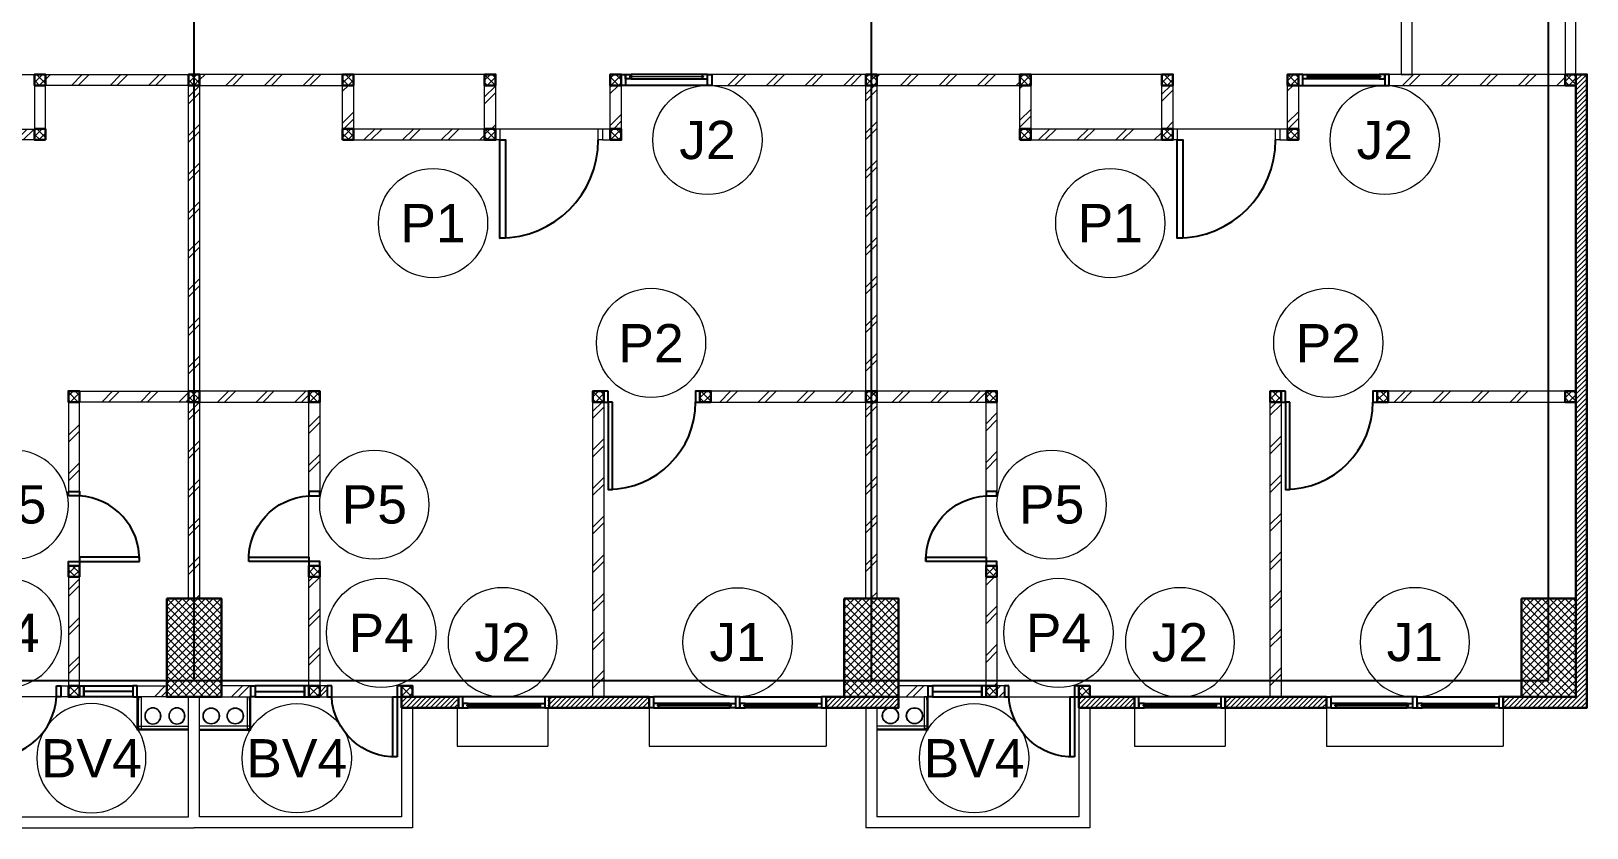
# Model space of a CAD drawing. Header units: millimetres. Extents: x -108 to 351, y -17 to 192.
# Drawn here: x 62.5 to 76.74, y 128.4 to 135.69 of the extents above; entities that cross this region are included whole.
import ezdxf
from ezdxf.enums import TextEntityAlignment as Align

# ---------------------------------------------------------------- set-up
doc = ezdxf.new("R2010")
doc.units = ezdxf.units.MM
for name, color, linetype, lineweight in [('ars', 11, 'Continuous', 0), ('KACA', 151, 'Continuous', 5), ('KOL', 1, 'Continuous', 30), ('KOLOM', 4, 'Continuous', 9), ('lan', 7, 'Continuous', 15), ('NOT', 7, 'Continuous', 20), ('tem', 5, 'Continuous', 20)]:
    doc.layers.add(name, color=color, linetype=linetype, lineweight=lineweight)
doc.layers.add('as', color=1, linetype='Continuous', plot=False)
doc.layers.add('Kusen', color=30, linetype='Continuous')
doc.styles.add('S', font='simplex', dxfattribs={"width": 0.75})
doc.styles.get("Standard").update_dxf_attribs({"font": 'arial.ttf'})
pattern_1 = [(225, (-485.678732, 382.849584), (0.0220970869, -0.0220970869), [])]
pattern_2 = [(45, (0, 0.395), (-0.1767767, 0.1767767), []), (45, (0.0625, 0.395), (-0.1767767, 0.1767767), [])]
pattern_3 = [(45, (-3e-06, 0.39064), (-0.1767767, 0.1767767), []), (45, (0.0625, 0.39064), (-0.1767767, 0.1767767), [])]
pattern_4 = [(45, (6.2, 0.395), (-0.1767767, 0.1767767), []), (45, (6.2625, 0.395), (-0.1767767, 0.1767767), [])]
pattern_5 = [(225, (-479.478732, 382.849584), (0.0220970869, -0.0220970869), [])]
pattern_6 = [(45, (6.19984, 0.395), (-0.1767767, 0.1767767), []), (45, (6.26234, 0.395), (-0.1767767, 0.1767767), [])]
pattern_7 = [(45, (6.19984, 0.395), (-0.1767767, 0.1767767), []), (45, (6.26234, 0.395), (-0.1767767, 0.1767767), [])]
pattern_8 = [(45, (6.2, 0.39064), (-0.1767767, 0.1767767), []), (45, (6.2625, 0.39064), (-0.1767767, 0.1767767), [])]
pattern_9 = [(45, (6.19616, 0.39064), (-0.1767767, 0.1767767), []), (45, (6.25866, 0.39064), (-0.1767767, 0.1767767), [])]
pattern_10 = [(45, (6.2, 0.39064), (-0.1767767, 0.1767767), []), (45, (6.2625, 0.39064), (-0.1767767, 0.1767767), [])]

# ---------------------------------------------------------------- blocks, each defined once
blk = doc.blocks.new('K 10.10')
at = {"layer": 'ars'}
h = blk.add_hatch(dxfattribs=at)
h.set_pattern_fill('_USER', color=256, scale=0.05, angle=45, double=1, pattern_type=0)
h.set_pattern_definition([(45, (0, 0), (-0.035355339, 0.035355339), []), (135, (0, 0), (-0.035355339, -0.035355339), [])])
h.paths.add_polyline_path([(1560.538, 1380.407), (1560.638, 1380.407), (1560.638, 1380.507), (1560.538, 1380.507)])
at = {"layer": 'KOL'}
blk.add_lwpolyline([(1560.538, 1380.407), (1560.638, 1380.407), (1560.638, 1380.507), (1560.538, 1380.507)], close=True, dxfattribs=at)
blk = doc.blocks.new('T. J1')
at = {"layer": 'Kusen'}
for p, q in [((-0.019, 0), (-0.769, 0)), ((-0.719, 0.1), (-0.069, 0.1)), ((-0.069, 0.06), (-0.719, 0.06)), ((0.021, 0), (0.771, 0)), ((0.721, 0.1), (0.071, 0.1)), ((0.071, 0.06), (0.721, 0.06))]:
    blk.add_line(p, q, dxfattribs=at)
for points in [[(-0.809, 0), (-0.769, 0), (-0.769, 0.1), (-0.809, 0.1)], [(-0.019, 0), (0.021, 0), (0.021, 0.1), (-0.019, 0.1)], [(0.811, 0), (0.771, 0), (0.771, 0.1), (0.811, 0.1)]]:
    blk.add_lwpolyline(points, close=True, dxfattribs=at)
for points in [[(-0.719, 0.077), (-0.719, 0.06), (-0.769, 0.06), (-0.769, 0.1), (-0.719, 0.1), (-0.719, 0.082), (-0.729, 0.082), (-0.729, 0.077), (-0.719, 0.077)], [(-0.069, 0.077), (-0.069, 0.06), (-0.019, 0.06), (-0.019, 0.1), (-0.069, 0.1), (-0.069, 0.082), (-0.059, 0.082), (-0.059, 0.077), (-0.069, 0.077)], [(0.071, 0.077), (0.071, 0.06), (0.021, 0.06), (0.021, 0.1), (0.071, 0.1), (0.071, 0.082), (0.061, 0.082), (0.061, 0.077), (0.071, 0.077)], [(0.721, 0.077), (0.721, 0.06), (0.771, 0.06), (0.771, 0.1), (0.721, 0.1), (0.721, 0.082), (0.731, 0.082), (0.731, 0.077), (0.721, 0.077)]]:
    blk.add_lwpolyline(points, dxfattribs=at)
at = {"layer": 'Kusen', "color": 141}
for points in [[(-0.729, 0.077), (-0.059, 0.077), (-0.059, 0.082), (-0.729, 0.082)], [(0.731, 0.077), (0.061, 0.077), (0.061, 0.082), (0.731, 0.082)]]:
    blk.add_lwpolyline(points, close=True, dxfattribs=at)
blk = doc.blocks.new('T. J2')
at = {"layer": 'KACA', "color": 141}
blk.add_lwpolyline([(-0.379, 0.077), (0.291, 0.077), (0.291, 0.082), (-0.379, 0.082)], close=True, dxfattribs=at)
at = {"layer": 'Kusen'}
for p, q in [((-0.419, 0), (0.331, 0)), ((-0.369, 0.1), (0.281, 0.1)), ((0.281, 0.06), (-0.369, 0.06))]:
    blk.add_line(p, q, dxfattribs=at)
for points in [[(-0.459, 0), (-0.419, 0), (-0.419, 0.1), (-0.459, 0.1)], [(0.331, 0), (0.371, 0), (0.371, 0.1), (0.331, 0.1)]]:
    blk.add_lwpolyline(points, close=True, dxfattribs=at)
for points in [[(-0.369, 0.077), (-0.369, 0.06), (-0.419, 0.06), (-0.419, 0.1), (-0.369, 0.1), (-0.369, 0.082), (-0.379, 0.082), (-0.379, 0.077), (-0.369, 0.077)], [(0.281, 0.077), (0.281, 0.06), (0.331, 0.06), (0.331, 0.1), (0.281, 0.1), (0.281, 0.082), (0.291, 0.082), (0.291, 0.077), (0.281, 0.077)]]:
    blk.add_lwpolyline(points, dxfattribs=at)
blk = doc.blocks.new('P.80')
at = {"layer": 'Kusen'}
for points in [[(-69.809, -74.837), (-69.769, -74.837), (-69.769, -74.037), (-69.809, -74.037)], [(-70.609, -74.937), (-70.569, -74.937), (-70.569, -74.837), (-70.609, -74.837)], [(-69.769, -74.937), (-69.729, -74.937), (-69.729, -74.837), (-69.769, -74.837)]]:
    blk.add_lwpolyline(points, close=True, dxfattribs=at)
blk.add_arc((-69.769, -74.837), 0.8, 90, 180, dxfattribs=at)
blk = doc.blocks.new('P-90')
at = {"layer": 'Kusen'}
blk.add_lwpolyline([(374.691, -21.598), (374.741, -21.598), (374.741, -22.498), (374.691, -22.498)], close=True, dxfattribs=at)
at = {"layer": 'Kusen', "lineweight": 9}
for points in [[(373.801, -22.498), (373.841, -22.498), (373.841, -22.598), (373.801, -22.598)], [(374.741, -22.498), (374.781, -22.498), (374.781, -22.598), (374.741, -22.598)]]:
    blk.add_lwpolyline(points, close=True, dxfattribs=at)
at = {"layer": 'Kusen'}
blk.add_arc((374.741, -22.498), 0.9, 90, 180, dxfattribs=at)
blk = doc.blocks.new('P.60')
at = {"layer": 'Kusen'}
for points in [[(1472.835, 997.535), (1472.875, 997.535), (1472.875, 997.435), (1472.835, 997.435)], [(1473.475, 997.535), (1473.515, 997.535), (1473.515, 997.435), (1473.475, 997.435)], [(1472.875, 996.885), (1472.915, 996.885), (1472.915, 997.435), (1472.875, 997.435)]]:
    blk.add_lwpolyline(points, close=True, dxfattribs=at)
blk.add_arc((1472.895, 997.466), 0.581, 268.0266, 356.9943, dxfattribs=at)
blk = doc.blocks.new('BV')
at = {"layer": 'Kusen'}
for points in [[(-0.225, 0.1), (-0.265, 0.1), (-0.265, 0), (-0.225, 0)], [(-0.225, 0.1), (-0.265, 0.1), (-0.265, 0), (-0.225, 0)], [(0.225, 0.1), (-0.225, 0.1), (-0.225, 0), (0.225, 0)], [(0.225, 0.1), (0.265, 0.1), (0.265, 0), (0.225, 0)]]:
    blk.add_lwpolyline(points, close=True, dxfattribs=at)
at = {"layer": 'Kusen', "color": 141}
blk.add_lwpolyline([(0.225, 0.05), (-0.225, 0.05)], dxfattribs=at)
blk = doc.blocks.new("k2'")
at = {"layer": 'ars'}
h = blk.add_hatch(dxfattribs=at)
h.set_pattern_fill('_USER', color=256, scale=0.05, angle=45, double=1, pattern_type=0)
h.set_pattern_definition([(45, (0, -4.95), (-0.03535534, 0.03535534), []), (135, (0, -4.95), (-0.03535534, -0.03535534), [])])
h.paths.add_polyline_path([(-0.25, -0.45), (0.25, -0.45), (0.25, 0.45), (-0.25, 0.45)])
at = {"layer": 'KOL'}
blk.add_lwpolyline([(-0.25, -0.45), (0.25, -0.45), (0.25, 0.45), (-0.25, 0.45)], close=True, dxfattribs=at)
blk = doc.blocks.new('2-typikal-1a')
at = {"layer": 'ars'}
for points in [[(6.15, 0.455), (5.68, 0.455), (5.68, 0.15)], [(6.15, 0.445), (5.69, 0.445), (5.69, 0.15)], [(5.715, 0.445), (5.69, 0.445), (5.69, 0.419), (5.692, 0.419), (5.692, 0.443), (5.715, 0.443), (5.715, 0.445)], [(5.715, 0.152), (5.715, 0.443)], [(5.69, 0.419), (6.15, 0.419)], [(5.715, 0.15), (5.69, 0.15), (5.69, 0.179), (5.692, 0.179), (5.692, 0.152), (5.715, 0.152), (5.715, 0.15)]]:
    blk.add_lwpolyline(points, dxfattribs=at)
for centre, radius in [((5.823, 0.325), 0.075), ((5.823, 0.325), 0.071), ((6.043, 0.325), 0.075), ((6.043, 0.325), 0.071)]:
    blk.add_circle(centre, radius, dxfattribs=at)
at = {"layer": 'KOL'}
for points in [[(2.035, 0.15), (2.95, 0.15), (2.95, 0.25), (2.035, 0.25)], [(3.78, 0.15), (4.3, 0.15), (4.3, 0.25), (3.78, 0.25)]]:
    blk.add_lwpolyline(points, close=True, dxfattribs=at)
at = {"layer": 'lan'}
for p, q in [((4.2, 0.25), (4.2, 1.35)), ((4.2, 1.35), (6.2, 1.35)), ((4.3, 0.25), (4.3, 1.25)), ((4.3, 1.25), (6.15, 1.25)), ((6.15, 1.25), (6.15, 0.15)), ((4.94, 0.15), (4.38, 0.15)), ((5.15, -1.13), (5.15, -1.69)), ((2.5, -5.05), (3.4, -5.05)), ((3.544, -5.55), (4.744, -5.55))]:
    blk.add_line(p, q, dxfattribs=at)
at = {"layer": 'tem', "ltscale": 2}
blk.add_lwpolyline([(2.549, -2.55), (2.449, -2.55), (2.449, 0.15), (2.549, 0.15)], close=True, dxfattribs=at)
at = {"layer": 'tem'}
for points in [[(4.98, 0.05), (5.05, 0.05), (5.05, 0.15), (4.98, 0.15)], [(5.68, 0.05), (5.95, 0.05), (5.95, 0.15), (5.68, 0.15)], [(5.05, -0.95), (5.05, 0.05), (5.15, 0.05), (5.15, -0.95)], [(5.05, -2.55), (5.05, -1.73), (5.15, -1.73), (5.15, -2.55)], [(0.05, -2.65), (1.469, -2.65), (1.469, -2.55), (0.05, -2.55)], [(5.15, -2.65), (6.15, -2.65), (6.15, -2.55), (5.15, -2.55)], [(2.39, -5.05), (2.46, -5.05), (2.46, -4.95), (2.39, -4.95)], [(3.54, -5.05), (4.74, -5.05), (4.74, -4.95), (3.54, -4.95)], [(2.29, -5.45), (2.29, -5.05), (2.39, -5.05), (2.39, -5.45)], [(3.44, -5.45), (3.44, -5.05), (3.54, -5.05), (3.54, -5.45)], [(4.74, -5.45), (4.74, -5.05), (4.84, -5.05), (4.84, -5.45)], [(0.05, -5.55), (1.46, -5.55), (1.46, -5.45), (0.05, -5.45)], [(4.84, -5.55), (6.15, -5.55), (6.15, -5.45), (4.84, -5.45)]]:
    blk.add_lwpolyline(points, close=True, dxfattribs=at)
blk.add_blockref('BV', (5.415, 0.05))
at = {"layer": 'KOLOM', "extrusion": (0, 0, -1), "xscale": -1, "zscale": -1, "rotation": 180}
for p in [(-1564.838, 1380.557), (-1565.688, 1380.557), (-1565.688, 1379.457), (-1562.107, 1377.857), (-1563.087, 1377.857), (-1565.688, 1377.857), (-1562.928, 1375.456), (-1564.078, 1375.456), (-1565.378, 1375.456), (-1562.928, 1374.957), (-1564.078, 1374.957), (-1565.378, 1374.957)]:
    blk.add_blockref('K 10.10', p, dxfattribs=at)
at = {"layer": 'Kusen', "xscale": -1}
for name, p, rotation in [('P.60', (-1468.535, 997.585), 180), ('P.60', (1002.585, 1471.785), 90), ('T. J2', (1.919, -5.45), 180)]:
    blk.add_blockref(name, p, dxfattribs=dict(at, rotation=rotation))
at = {"layer": 'Kusen'}
for name, p in [('T. J1', (1.224, 0.15)), ('T. J2', (3.409, 0.15)), ('P.80', (72.178, 72.287)), ('P-90', (-371.341, 17.547))]:
    blk.add_blockref(name, p, dxfattribs=at)
blk = doc.blocks.new('LANTAI-2')
at = {"layer": 'ars'}
h = blk.add_hatch(dxfattribs=at)
h.set_pattern_fill('TEMBOK', color=256, scale=0.25)
h.set_pattern_definition(pattern_10)
h.paths.add_polyline_path([(60.64, 48.45), (61.95, 48.45), (61.95, 48.35), (60.64, 48.35)])
h = blk.add_hatch(dxfattribs=at)
h.set_pattern_fill('TEMBOK', color=256, scale=0.25)
h.set_pattern_definition(pattern_10)
h.paths.add_polyline_path([(63.36, 48.45), (62.05, 48.45), (62.05, 48.35), (63.36, 48.35)])
h = blk.add_hatch(dxfattribs=at)
h.set_pattern_fill('TEMBOK', color=256, scale=0.25)
h.set_pattern_definition(pattern_10)
h.paths.add_polyline_path([(68.15, 48.45), (66.74, 48.45), (66.74, 48.35), (68.15, 48.35)])
h = blk.add_hatch(dxfattribs=at)
h.set_pattern_fill('TEMBOK', color=256, scale=0.25)
h.set_pattern_definition([(45, (-4e-06, 0.39064), (-0.1767767, 0.1767767), []), (45, (0.0625, 0.39064), (-0.1767767, 0.1767767), [])])
h.paths.add_polyline_path([(69.56, 48.45), (68.25, 48.45), (68.25, 48.35), (69.56, 48.35)])
h = blk.add_hatch(dxfattribs=at)
h.set_pattern_fill('TEMBOK', color=256, scale=0.25)
h.set_pattern_definition([(45, (-3e-06, 0.39064), (-0.1767767, 0.1767767), []), (45, (0.0625, 0.39064), (-0.1767767, 0.1767767), [])])
h.paths.add_polyline_path([(74.55, 48.45), (72.94, 48.45), (72.94, 48.35), (74.55, 48.35)])
h = blk.add_hatch(dxfattribs=at)
h.set_pattern_fill('ANSI31', color=256, scale=0.25, angle=180, style=0)
h.set_pattern_definition([(45, (74.75, 48.45), (-0.02209709, 0.02209709), [])])
h.paths.add_polyline_path([(73.985, 42.65), (74.65, 42.65), (74.75, 42.65), (74.75, 48.45), (74.65, 48.45), (74.65, 42.75), (73.985, 42.75)])
h = blk.add_hatch(dxfattribs=at)
h.set_pattern_fill('TEMBOK', color=256, scale=0.25)
h.set_pattern_definition([(45, (12.4, -1.305), (-0.1767767, 0.1767767), []), (45, (12.4625, -1.305), (-0.1767767, 0.1767767), [])])
h.paths.add_polyline_path([(61.95, 48.35), (62.05, 48.35), (62.05, 45.55), (61.95, 45.55)])
h = blk.add_hatch(dxfattribs=at)
h.set_pattern_fill('TEMBOK', color=256, scale=0.25)
h.set_pattern_definition(pattern_8)
h.paths.add_polyline_path([(63.46, 48.35), (63.46, 47.95), (63.36, 47.95), (63.36, 48.35)])
h = blk.add_hatch(dxfattribs=at)
h.set_pattern_fill('TEMBOK', color=256, scale=0.25)
h.set_pattern_definition(pattern_8)
h.paths.add_polyline_path([(64.76, 48.35), (64.76, 47.95), (64.66, 47.95), (64.66, 48.35)])
h = blk.add_hatch(dxfattribs=at)
h.set_pattern_fill('TEMBOK', color=256, scale=0.25)
h.set_pattern_definition([(45, (6.19616, 0.39064), (-0.1767767, 0.1767767), []), (45, (6.25866, 0.39064), (-0.1767767, 0.1767767), [])])
h.paths.add_polyline_path([(65.91, 48.35), (65.91, 47.95), (65.81, 47.95), (65.81, 48.35)])
h = blk.add_hatch(dxfattribs=at)
h.set_pattern_fill('TEMBOK', color=256, scale=0.25)
h.set_pattern_definition([(45, (6.2, -1.305), (-0.1767767, 0.1767767), []), (45, (6.2625, -1.305), (-0.1767767, 0.1767767), [])])
h.paths.add_polyline_path([(68.15, 48.35), (68.25, 48.35), (68.25, 45.55), (68.15, 45.55)])
h = blk.add_hatch(dxfattribs=at)
h.set_pattern_fill('TEMBOK', color=256, scale=0.25)
h.set_pattern_definition(pattern_3)
h.paths.add_polyline_path([(69.66, 48.35), (69.66, 47.95), (69.56, 47.95), (69.56, 48.35)])
h = blk.add_hatch(dxfattribs=at)
h.set_pattern_fill('TEMBOK', color=256, scale=0.25)
h.set_pattern_definition(pattern_3)
h.paths.add_polyline_path([(70.96, 48.35), (70.96, 47.95), (70.86, 47.95), (70.86, 48.35)])
h = blk.add_hatch(dxfattribs=at)
h.set_pattern_fill('TEMBOK', color=256, scale=0.25)
h.set_pattern_definition([(45, (-0.00384, 0.39064), (-0.1767767, 0.1767767), []), (45, (0.05866, 0.39064), (-0.1767767, 0.1767767), [])])
h.paths.add_polyline_path([(72.11, 48.35), (72.11, 47.95), (72.01, 47.95), (72.01, 48.35)])
h = blk.add_hatch(dxfattribs=at)
h.set_pattern_fill('TEMBOK', color=256, scale=0.25)
h.set_pattern_definition(pattern_9)
h.paths.add_polyline_path([(59.34, 47.95), (60.54, 47.95), (60.54, 47.85), (59.34, 47.85)])
h = blk.add_hatch(dxfattribs=at)
h.set_pattern_fill('TEMBOK', color=256, scale=0.25)
h.set_pattern_definition(pattern_9)
h.paths.add_polyline_path([(64.66, 47.95), (63.46, 47.95), (63.46, 47.85), (64.66, 47.85)])
h = blk.add_hatch(dxfattribs=at)
h.set_pattern_fill('TEMBOK', color=256, scale=0.25)
h.set_pattern_definition([(45, (-0.00384, 0.39064), (-0.1767767, 0.1767767), []), (45, (0.05866, 0.39064), (-0.1767767, 0.1767767), [])])
h.paths.add_polyline_path([(70.86, 47.95), (69.66, 47.95), (69.66, 47.85), (70.86, 47.85)])
h = blk.add_hatch(dxfattribs=at)
h.set_pattern_fill('TEMBOK', color=256, scale=0.25)
h.set_pattern_definition(pattern_6)
h.paths.add_polyline_path([(60.85, 45.45), (60.85, 44.63), (60.95, 44.63), (60.95, 45.45)])
h = blk.add_hatch(dxfattribs=at)
h.set_pattern_fill('TEMBOK', color=256, scale=0.25)
h.set_pattern_definition(pattern_4)
h.paths.add_polyline_path([(60.95, 45.55), (61.95, 45.55), (61.95, 45.45), (60.95, 45.45)])
h = blk.add_hatch(dxfattribs=at)
h.set_pattern_fill('TEMBOK', color=256, scale=0.25)
h.set_pattern_definition([(45, (12.4, 0.395), (-0.1767767, 0.1767767), []), (45, (12.4625, 0.395), (-0.1767767, 0.1767767), [])])
h.paths.add_polyline_path([(61.95, 45.45), (62.05, 45.45), (62.05, 43.65), (61.95, 43.65)])
h = blk.add_hatch(dxfattribs=at)
h.set_pattern_fill('TEMBOK', color=256, scale=0.25)
h.set_pattern_definition(pattern_4)
h.paths.add_polyline_path([(63.05, 45.55), (62.05, 45.55), (62.05, 45.45), (63.05, 45.45)])
h = blk.add_hatch(dxfattribs=at)
h.set_pattern_fill('TEMBOK', color=256, scale=0.25)
h.set_pattern_definition(pattern_6)
h.paths.add_polyline_path([(63.15, 45.45), (63.15, 44.63), (63.05, 44.63), (63.05, 45.45)])
h = blk.add_hatch(dxfattribs=at)
h.set_pattern_fill('TEMBOK', color=256, scale=0.25)
h.set_pattern_definition([(45, (8.69865, 1.495), (-0.1767767, 0.1767767), []), (45, (8.76115, 1.495), (-0.1767767, 0.1767767), [])])
h.paths.add_polyline_path([(65.651, 45.45), (65.751, 45.45), (65.751, 42.75), (65.651, 42.75)])
h = blk.add_hatch(dxfattribs=at)
h.set_pattern_fill('TEMBOK', color=256, scale=0.25)
h.set_pattern_definition(pattern_4)
h.paths.add_polyline_path([(68.15, 45.55), (66.731, 45.55), (66.731, 45.45), (68.15, 45.45)])
h = blk.add_hatch(dxfattribs=at)
h.set_pattern_fill('TEMBOK', color=256, scale=0.25)
h.set_pattern_definition(pattern_4)
h.paths.add_polyline_path([(68.15, 45.45), (68.25, 45.45), (68.25, 43.65), (68.15, 43.65)])
h = blk.add_hatch(dxfattribs=at)
h.set_pattern_fill('TEMBOK', color=256, scale=0.25)
h.set_pattern_definition(pattern_2)
h.paths.add_polyline_path([(69.25, 45.55), (68.25, 45.55), (68.25, 45.45), (69.25, 45.45)])
h = blk.add_hatch(dxfattribs=at)
h.set_pattern_fill('TEMBOK', color=256, scale=0.25)
h.set_pattern_definition([(45, (-0.00016, 0.395), (-0.1767767, 0.1767767), []), (45, (0.06234, 0.395), (-0.1767767, 0.1767767), [])])
h.paths.add_polyline_path([(69.35, 45.45), (69.35, 44.63), (69.25, 44.63), (69.25, 45.45)])
h = blk.add_hatch(dxfattribs=at)
h.set_pattern_fill('TEMBOK', color=256, scale=0.25)
h.set_pattern_definition([(45, (2.49865, 1.495), (-0.1767767, 0.1767767), []), (45, (2.56115, 1.495), (-0.1767767, 0.1767767), [])])
h.paths.add_polyline_path([(71.851, 45.45), (71.951, 45.45), (71.951, 42.75), (71.851, 42.75)])
h = blk.add_hatch(dxfattribs=at)
h.set_pattern_fill('TEMBOK', color=256, scale=0.25)
h.set_pattern_definition(pattern_2)
h.paths.add_polyline_path([(74.35, 45.55), (72.931, 45.55), (72.931, 45.45), (74.35, 45.45)])
h = blk.add_hatch(dxfattribs=at)
h.set_pattern_fill('TEMBOK', color=256, scale=0.25)
h.set_pattern_definition(pattern_7)
h.paths.add_polyline_path([(60.85, 43.85), (60.85, 42.85), (60.95, 42.85), (60.95, 43.85)])
h = blk.add_hatch(dxfattribs=at)
h.set_pattern_fill('TEMBOK', color=256, scale=0.25)
h.set_pattern_definition(pattern_7)
h.paths.add_polyline_path([(63.15, 43.85), (63.15, 42.85), (63.05, 42.85), (63.05, 43.85)])
h = blk.add_hatch(dxfattribs=at)
h.set_pattern_fill('TEMBOK', color=256, scale=0.25)
h.set_pattern_definition([(45, (-0.00016, 0.395), (-0.1767767, 0.1767767), []), (45, (0.06234, 0.395), (-0.1767767, 0.1767767), [])])
h.paths.add_polyline_path([(69.35, 43.85), (69.35, 42.85), (69.25, 42.85), (69.25, 43.85)])
h = blk.add_hatch(dxfattribs=at)
h.set_pattern_fill('TEMBOK', color=256, scale=0.25)
h.set_pattern_definition(pattern_4)
h.paths.add_polyline_path([(61.48, 42.85), (61.75, 42.85), (61.75, 42.75), (61.48, 42.75)])
h = blk.add_hatch(dxfattribs=at)
h.set_pattern_fill('TEMBOK', color=256, scale=0.25)
h.set_pattern_definition(pattern_4)
h.paths.add_polyline_path([(62.52, 42.85), (62.25, 42.85), (62.25, 42.75), (62.52, 42.75)])
h = blk.add_hatch(dxfattribs=at)
h.set_pattern_fill('ANSI32', color=256, scale=0.25, angle=180, style=0, double=1)
h.set_pattern_definition([(225, (11.17673, 55.47464), (0.06629126, -0.06629126), []), (225, (11.13254, 55.47464), (0.06629126, -0.06629126), [])])
h.paths.add_polyline_path([(63.22, 42.85), (63.15, 42.85), (63.15, 42.75), (63.22, 42.75)])
h = blk.add_hatch(dxfattribs=at)
h.set_pattern_fill('ANSI31', color=256, scale=0.25, angle=180, style=0)
h.set_pattern_definition(pattern_5)
h.paths.add_polyline_path([(64.41, 42.75), (63.9, 42.75), (63.9, 42.65), (64.41, 42.65)])
h = blk.add_hatch(dxfattribs=at)
h.set_pattern_fill('ANSI31', color=256, scale=0.25, angle=180, style=0)
h.set_pattern_definition(pattern_5)
h.paths.add_polyline_path([(66.165, 42.75), (65.24, 42.75), (65.24, 42.65), (66.165, 42.65)])
h = blk.add_hatch(dxfattribs=at)
h.set_pattern_fill('ANSI31', color=256, scale=0.25, angle=180, style=0)
h.set_pattern_definition(pattern_5)
h.paths.add_polyline_path([(68.45, 42.75), (67.785, 42.75), (67.785, 42.65), (68.45, 42.65)])
h = blk.add_hatch(dxfattribs=at)
h.set_pattern_fill('TEMBOK', color=256, scale=0.25)
h.set_pattern_definition(pattern_2)
h.paths.add_polyline_path([(68.72, 42.85), (68.45, 42.85), (68.45, 42.75), (68.72, 42.75)])
h = blk.add_hatch(dxfattribs=at)
h.set_pattern_fill('ANSI32', color=256, scale=0.25, angle=180, style=0, double=1)
h.set_pattern_definition([(225, (4.97673, 55.47464), (0.06629126, -0.06629126), []), (225, (4.93254, 55.47464), (0.06629126, -0.06629126), [])])
h.paths.add_polyline_path([(69.42, 42.85), (69.35, 42.85), (69.35, 42.75), (69.42, 42.75)])
h = blk.add_hatch(dxfattribs=at)
h.set_pattern_fill('ANSI31', color=256, scale=0.25, angle=180, style=0)
h.set_pattern_definition(pattern_1)
h.paths.add_polyline_path([(70.61, 42.75), (70.1, 42.75), (70.1, 42.65), (70.61, 42.65)])
h = blk.add_hatch(dxfattribs=at)
h.set_pattern_fill('ANSI31', color=256, scale=0.25, angle=180, style=0)
h.set_pattern_definition(pattern_1)
h.paths.add_polyline_path([(72.365, 42.75), (71.44, 42.75), (71.44, 42.65), (72.365, 42.65)])
for p, q in [((68.685, 42.75), (68.685, 42.459)), ((68.71, 42.458), (68.71, 42.75)), ((68.72, 42.447), (68.72, 42.75)), ((68.71, 42.483), (68.25, 42.483)), ((68.25, 42.458), (68.71, 42.458)), ((68.25, 42.447), (68.72, 42.447))]:
    blk.add_line(p, q, dxfattribs=at)
for points in [[(68.685, 42.75), (68.71, 42.75), (68.71, 42.725), (68.708, 42.725), (68.708, 42.749), (68.685, 42.749), (68.685, 42.75)], [(68.685, 42.458), (68.71, 42.458), (68.71, 42.483), (68.708, 42.483), (68.708, 42.459), (68.685, 42.459), (68.685, 42.458)]]:
    blk.add_lwpolyline(points, dxfattribs=at)
for centre, radius in [((68.375, 42.577), 0.075), ((68.375, 42.577), 0.071), ((68.595, 42.577), 0.075), ((68.595, 42.577), 0.071)]:
    blk.add_circle(centre, radius, dxfattribs=at)
at = {"layer": 'as'}
for p, q in [((62, 42.9), (62, 56)), ((68.2, 42.9), (68.2, 56)), ((74.4, 42.9), (74.4, 56)), ((0, 42.9), (74.4, 42.9))]:
    blk.add_line(p, q, dxfattribs=at)
at = {"layer": 'KOL'}
blk.add_lwpolyline([(73.985, 42.65), (74.65, 42.65), (74.75, 42.65), (74.75, 48.45), (74.65, 48.45), (74.65, 42.75), (73.985, 42.75), (73.985, 42.65)], dxfattribs=at)
for points in [[(68.45, 42.75), (67.785, 42.75), (67.785, 42.65), (68.45, 42.65)], [(70.61, 42.75), (70.1, 42.75), (70.1, 42.65), (70.61, 42.65)], [(72.365, 42.75), (71.44, 42.75), (71.44, 42.65), (72.365, 42.65)]]:
    blk.add_lwpolyline(points, close=True, dxfattribs=at)
at = {"layer": 'lan'}
for p, q in [((70.856, 48.45), (69.656, 48.45)), ((71.9, 47.95), (71, 47.95)), ((69.25, 44.03), (69.25, 44.59)), ((69.46, 42.75), (70.02, 42.75)), ((64.41, 42.65), (64.41, 42.3)), ((65.24, 42.65), (65.24, 42.3)), ((66.165, 42.65), (66.165, 42.3)), ((67.785, 42.65), (67.785, 42.3)), ((68.15, 42.65), (68.15, 41.55)), ((68.25, 42.65), (68.25, 41.65)), ((70.1, 42.65), (70.1, 41.65)), ((70.2, 42.65), (70.2, 41.55)), ((70.61, 42.65), (70.61, 42.3)), ((71.44, 42.65), (71.44, 42.3)), ((72.365, 42.65), (72.365, 42.3)), ((73.985, 42.65), (73.985, 42.3)), ((64.41, 42.3), (65.24, 42.3)), ((66.165, 42.3), (67.785, 42.3)), ((70.61, 42.3), (71.44, 42.3)), ((72.365, 42.3), (73.985, 42.3)), ((70.1, 41.65), (68.25, 41.65)), ((70.2, 41.55), (68.15, 41.55))]:
    blk.add_line(p, q, dxfattribs=at)
for points in [[(73.15, 50.45), (73.05, 50.45), (73.05, 48.45), (73.15, 48.45)], [(74.65, 50.45), (74.55, 50.45), (74.55, 48.45), (74.65, 48.45)]]:
    blk.add_lwpolyline(points, close=True, dxfattribs=at)
at = {"layer": 'tem'}
for points in [[(69.56, 48.45), (68.25, 48.45), (68.25, 48.35), (69.56, 48.35)], [(74.55, 48.45), (72.94, 48.45), (72.94, 48.35), (74.55, 48.35)], [(69.66, 48.35), (69.66, 47.95), (69.56, 47.95), (69.56, 48.35)], [(70.96, 48.35), (70.96, 47.95), (70.86, 47.95), (70.86, 48.35)], [(72.11, 48.35), (72.11, 47.95), (72.01, 47.95), (72.01, 48.35)], [(70.86, 47.95), (69.66, 47.95), (69.66, 47.85), (70.86, 47.85)], [(72.01, 47.95), (71.94, 47.95), (71.94, 47.85), (72.01, 47.85)], [(68.25, 45.45), (68.25, 43.65), (68.15, 43.65), (68.15, 45.45)], [(69.25, 45.55), (68.25, 45.55), (68.25, 45.45), (69.25, 45.45)], [(69.35, 45.45), (69.35, 44.63), (69.25, 44.63), (69.25, 45.45)], [(74.55, 45.55), (72.931, 45.55), (72.931, 45.45), (74.55, 45.45)], [(69.35, 43.85), (69.35, 42.85), (69.25, 42.85), (69.25, 43.85)], [(68.72, 42.85), (68.45, 42.85), (68.45, 42.75), (68.72, 42.75)], [(69.42, 42.85), (69.35, 42.85), (69.35, 42.75), (69.42, 42.75)]]:
    blk.add_lwpolyline(points, close=True, dxfattribs=at)
at = {"layer": 'tem', "ltscale": 2}
for points in [[(62.05, 45.55), (61.95, 45.55), (61.95, 48.35), (62.05, 48.35)], [(68.15, 48.35), (68.25, 48.35), (68.25, 45.55), (68.15, 45.55)], [(62.05, 43.65), (61.95, 43.65), (61.95, 45.45), (62.05, 45.45)], [(71.851, 45.45), (71.951, 45.45), (71.951, 42.75), (71.851, 42.75)]]:
    blk.add_lwpolyline(points, close=True, dxfattribs=at)
at = {"rotation": 180}
blk.add_blockref('BV', (68.985, 42.85), dxfattribs=at)
at = {"layer": 'KOL', "xscale": -1, "rotation": 180}
for p in [(62, 43.2), (68.2, 43.2), (74.4, 43.2)]:
    blk.add_blockref("k2'", p, dxfattribs=at)
at = {"layer": 'KOLOM', "extrusion": (0, 0, -1), "xscale": -1, "zscale": -1}
for p in [(1498.588, -1332.057), (1498.588, -1334.957)]:
    blk.add_blockref('K 10.10', p, dxfattribs=at)
at = {"layer": 'KOLOM'}
for p in [(-1492.388, -1332.057), (-1490.978, -1332.057), (-1489.678, -1332.057), (-1488.528, -1332.057), (-1485.988, -1332.057), (-1490.978, -1332.556), (-1489.678, -1332.556), (-1488.528, -1332.556), (-1492.388, -1334.957), (-1491.288, -1334.957), (-1488.687, -1334.957), (-1487.707, -1334.957), (-1485.988, -1334.957), (-1491.288, -1336.557), (-1491.288, -1337.657), (-1490.438, -1337.657)]:
    blk.add_blockref('K 10.10', p, dxfattribs=at)
at = {"layer": 'Kusen'}
blk.add_blockref('T. J2', (72.569, 48.35), dxfattribs=at)
at = {"layer": 'Kusen', "rotation": 180}
for name, p in [('P-90', (445.741, 25.353)), ('P.80', (2.222, -29.387)), ('T. J2', (70.981, 42.75)), ('T. J1', (73.176, 42.75))]:
    blk.add_blockref(name, p, dxfattribs=at)
at = {"layer": 'Kusen', "extrusion": (0, 0, -1), "zscale": -1, "rotation": 90}
blk.add_blockref('P.60', (928.185, -1428.885), dxfattribs=at)
at = {"layer": 'Kusen', "extrusion": (0, 0, -1), "zscale": -1}
blk.add_blockref('P.60', (-1542.935, -954.685), dxfattribs=at)
at = {"layer": 'lan', "xscale": -1, "rotation": 180}
blk.add_blockref('2-typikal-1a', (55.8, 42.9), dxfattribs=at)
at = {"layer": 'lan', "rotation": 180}
blk.add_blockref('2-typikal-1a', (68.2, 42.9), dxfattribs=at)
blk = doc.blocks.new('NAV')
blk.add_circle((0, -0.4), 0.4)
at = {"style": 'S', "width": 0.75, "flags": 4}
blk.add_attdef('AV', text='', height=0.3, dxfattribs=at).set_placement((0, -0.4), align=Align.MIDDLE)

msp = doc.modelspace()

# ---------------------------------------------------------------- block references
at = {"layer": 'lan'}
msp.add_blockref('LANTAI-2', (1.99422, 86.84737), dxfattribs=at)
at = {"layer": 'NOT'}
ref = msp.add_blockref('NAV', (68.69422, 135.19737), dxfattribs=dict(at, xscale=1.25, yscale=1.25, zscale=1.25))
ref.add_attrib('AV', 'J2', dxfattribs={"layer": '0', "height": 0.35, "flags": 4}).set_placement((68.69422, 134.69737), align=Align.MIDDLE)
ref = msp.add_blockref('NAV', (74.89422, 135.19737), dxfattribs=dict(at, xscale=1.25, yscale=1.25, zscale=1.25))
ref.add_attrib('AV', 'J2', dxfattribs={"layer": '0', "height": 0.35, "flags": 4}).set_placement((74.89422, 134.69737), align=Align.MIDDLE)
ref = msp.add_blockref('NAV', (66.18166, 134.43592), dxfattribs=dict(at, xscale=1.25, yscale=1.25, zscale=1.25))
ref.add_attrib('AV', 'P1', dxfattribs={"layer": '0', "height": 0.35, "flags": 4}).set_placement((66.18166, 133.93592), align=Align.MIDDLE)
ref = msp.add_blockref('NAV', (72.38166, 134.43592), dxfattribs=dict(at, xscale=1.25, yscale=1.25, zscale=1.25))
ref.add_attrib('AV', 'P1', dxfattribs={"layer": '0', "height": 0.35, "flags": 4}).set_placement((72.38166, 133.93592), align=Align.MIDDLE)
ref = msp.add_blockref('NAV', (68.17729, 133.3391), dxfattribs=dict(at, xscale=1.25, yscale=1.25, zscale=1.25))
ref.add_attrib('AV', 'P2', dxfattribs={"layer": '0', "height": 0.35, "flags": 4}).set_placement((68.17729, 132.8391), align=Align.MIDDLE)
ref = msp.add_blockref('NAV', (74.37729, 133.3391), dxfattribs=dict(at, xscale=1.25, yscale=1.25, zscale=1.25))
ref.add_attrib('AV', 'P2', dxfattribs={"layer": '0', "height": 0.35, "flags": 4}).set_placement((74.37729, 132.8391), align=Align.MIDDLE)
ref = msp.add_blockref('NAV', (62.34422, 131.85737), dxfattribs=dict(at, xscale=-1.25, yscale=1.25, zscale=1.25))
ref.add_attrib('AV', 'P5', dxfattribs={"layer": '0', "height": 0.35, "flags": 4}).set_placement((62.34422, 131.35737), align=Align.MIDDLE)
ref = msp.add_blockref('NAV', (65.64422, 131.85737), dxfattribs=dict(at, xscale=1.25, yscale=1.25, zscale=1.25))
ref.add_attrib('AV', 'P5', dxfattribs={"layer": '0', "height": 0.35, "flags": 4}).set_placement((65.64422, 131.35737), align=Align.MIDDLE)
ref = msp.add_blockref('NAV', (71.84422, 131.85737), dxfattribs=dict(at, xscale=1.25, yscale=1.25, zscale=1.25))
ref.add_attrib('AV', 'P5', dxfattribs={"layer": '0', "height": 0.35, "flags": 4}).set_placement((71.84422, 131.35737), align=Align.MIDDLE)
ref = msp.add_blockref('NAV', (62.28148, 130.68324), dxfattribs=dict(at, xscale=-1.25, yscale=1.25, zscale=1.25))
ref.add_attrib('AV', 'P4', dxfattribs={"layer": '0', "height": 0.35, "flags": 4}).set_placement((62.28148, 130.18324), align=Align.MIDDLE)
ref = msp.add_blockref('NAV', (65.70696, 130.68324), dxfattribs=dict(at, xscale=1.25, yscale=1.25, zscale=1.25))
ref.add_attrib('AV', 'P4', dxfattribs={"layer": '0', "height": 0.35, "flags": 4}).set_placement((65.70696, 130.18324), align=Align.MIDDLE)
ref = msp.add_blockref('NAV', (66.81922, 129.59737), dxfattribs=dict(at, xscale=-1.25, yscale=1.25, zscale=1.25, rotation=180))
ref.add_attrib('AV', 'J2', dxfattribs={"layer": '0', "height": 0.35, "flags": 4}).set_placement((66.81922, 130.09737), align=Align.MIDDLE)
ref = msp.add_blockref('NAV', (68.96922, 129.59737), dxfattribs=dict(at, xscale=1.25, yscale=1.25, zscale=1.25, rotation=180))
ref.add_attrib('AV', 'J1', dxfattribs={"layer": '0', "height": 0.35, "flags": 4}).set_placement((68.96922, 130.09737), align=Align.MIDDLE)
ref = msp.add_blockref('NAV', (71.90696, 130.68324), dxfattribs=dict(at, xscale=1.25, yscale=1.25, zscale=1.25))
ref.add_attrib('AV', 'P4', dxfattribs={"layer": '0', "height": 0.35, "flags": 4}).set_placement((71.90696, 130.18324), align=Align.MIDDLE)
ref = msp.add_blockref('NAV', (73.01922, 129.59737), dxfattribs=dict(at, xscale=-1.25, yscale=1.25, zscale=1.25, rotation=180))
ref.add_attrib('AV', 'J2', dxfattribs={"layer": '0', "height": 0.35, "flags": 4}).set_placement((73.01922, 130.09737), align=Align.MIDDLE)
ref = msp.add_blockref('NAV', (75.16922, 129.59737), dxfattribs=dict(at, xscale=-1.25, yscale=1.25, zscale=1.25, rotation=180))
ref.add_attrib('AV', 'J1', dxfattribs={"layer": '0', "height": 0.35, "flags": 4}).set_placement((75.16922, 130.09737), align=Align.MIDDLE)
ref = msp.add_blockref('NAV', (63.05407, 129.53522), dxfattribs=dict(at, xscale=-1.25, yscale=1.25, zscale=1.25))
ref.add_attrib('AV', 'BV4', dxfattribs={"layer": '0', "height": 0.35, "flags": 4}).set_placement((63.05407, 129.03522), align=Align.MIDDLE)
ref = msp.add_blockref('NAV', (64.93436, 129.53522), dxfattribs=dict(at, xscale=1.25, yscale=1.25, zscale=1.25))
ref.add_attrib('AV', 'BV4', dxfattribs={"layer": '0', "height": 0.35, "flags": 4}).set_placement((64.93436, 129.03522), align=Align.MIDDLE)
ref = msp.add_blockref('NAV', (71.13436, 129.53522), dxfattribs=dict(at, xscale=1.25, yscale=1.25, zscale=1.25))
ref.add_attrib('AV', 'BV4', dxfattribs={"layer": '0', "height": 0.35, "flags": 4}).set_placement((71.13436, 129.03522), align=Align.MIDDLE)

doc.saveas('drawing.dxf')
